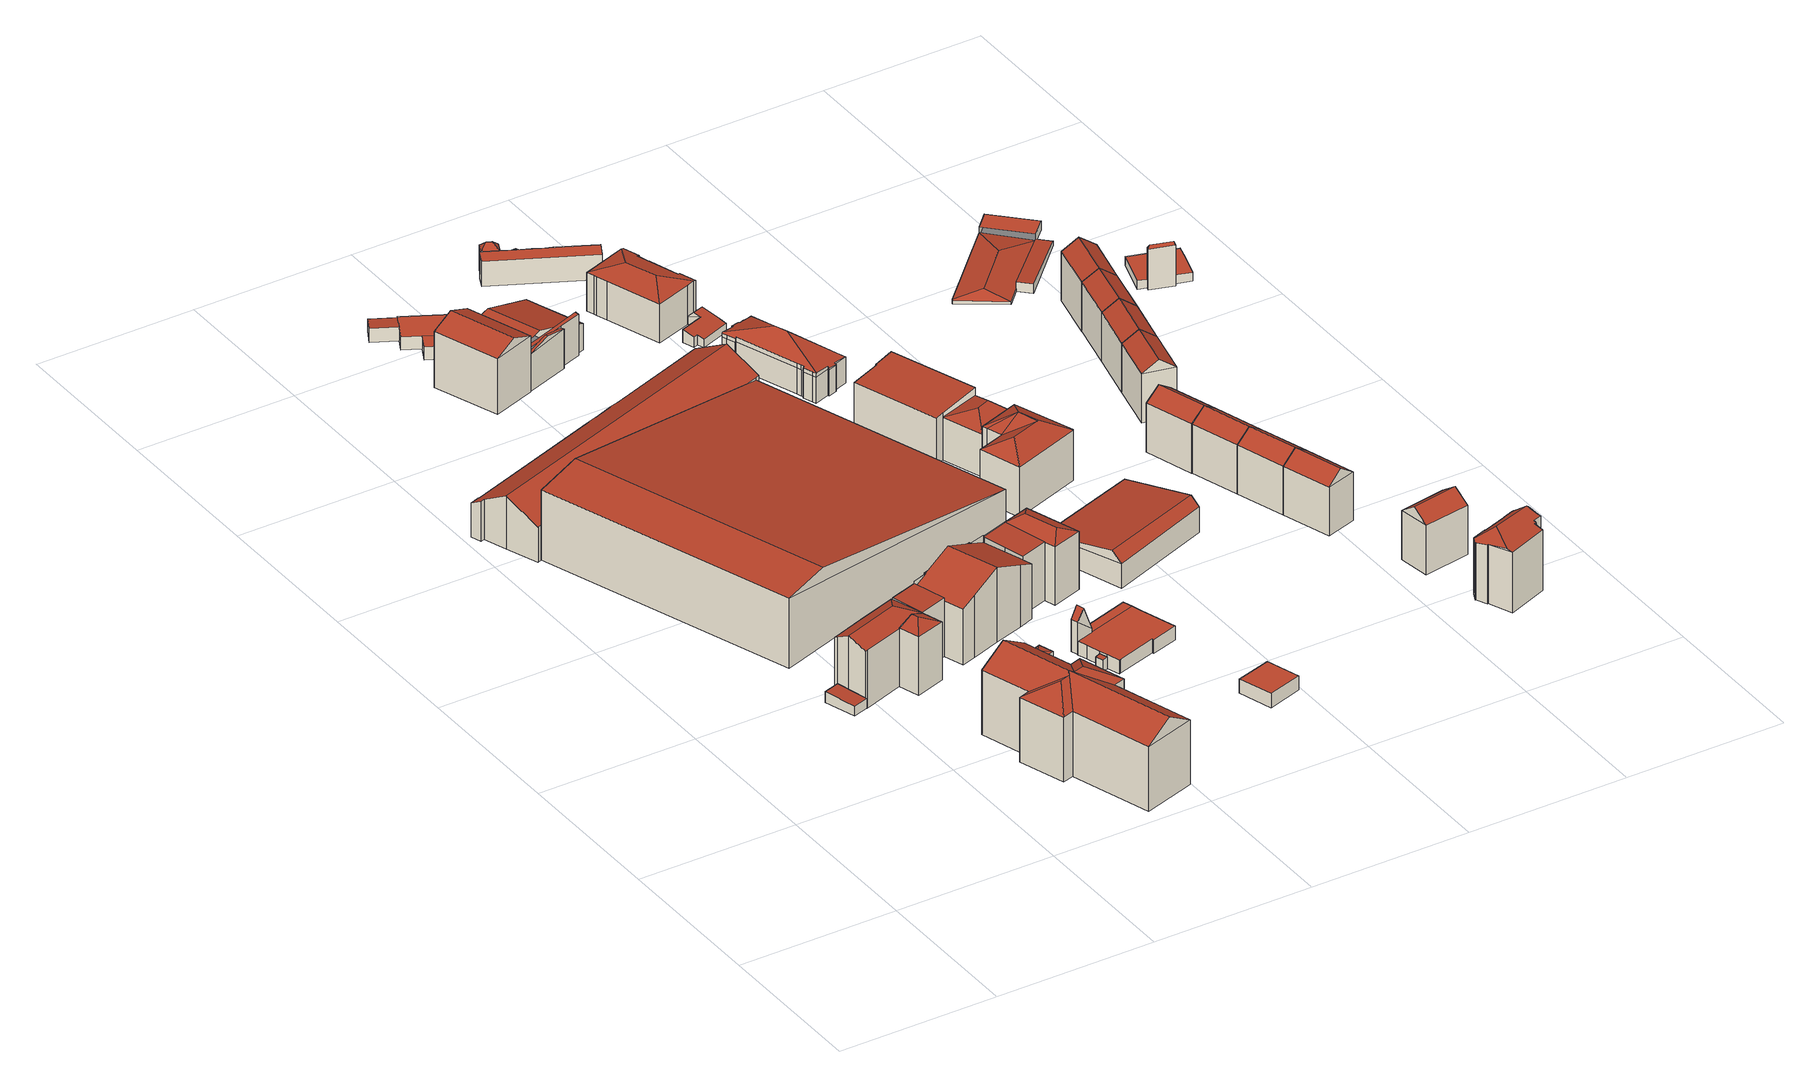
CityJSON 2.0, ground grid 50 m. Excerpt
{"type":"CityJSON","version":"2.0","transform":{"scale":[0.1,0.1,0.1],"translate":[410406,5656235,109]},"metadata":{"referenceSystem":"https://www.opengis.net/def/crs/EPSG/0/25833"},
"CityObjects":{
"building1":{"type":"Building","attributes":{"name":"Berufliches Schulzentrum für Gastgewerbe Ernst Lößnitzer","Dachtyp_tdc":"tdcPolyFlatRoof","Gemeindeschluessel":14612000,"Dachneigung":2.94,"QualitaetDacherkennung":56,"Geometrietyp2DReferenz":"3000","measuredHeight":3.61,"function":"31001_3021","roofType":"2100"},"geometry":[{"type":"Solid","lod":"2","boundaries":[[[[0,1,2,3]],[[1,4,5,2]],[[4,6,7,5]],[[6,8,9,7]],[[8,0,3,9]],[[8,6,4,1,0]],[[3,2,5,7,9]]]],"semantics":{"surfaces":[{"type":"WallSurface"},{"type":"RoofSurface"},{"type":"GroundSurface"}],"values":[[0,0,0,0,0,1,2]]}}]},
"building2":{"type":"Building","attributes":{"Dachtyp_tdc":"tdcFreeFormRoof","Gemeindeschluessel":14612000,"Dachneigung":30.87,"QualitaetDacherkennung":42,"Geometrietyp2DReferenz":"3000","measuredHeight":25.94,"function":"31001_9998","roofType":"5000"},"geometry":[{"type":"Solid","lod":"2","boundaries":[[[[10,11,12,13]],[[11,14,15,12]],[[14,16,17,15]],[[16,18,19,17]],[[18,20,21,19]],[[20,22,23,21]],[[22,24,25,23]],[[24,26,27,25]],[[26,28,29,27]],[[28,30,31,29]],[[30,32,33,31]],[[34,35,28,26]],[[36,37,34,26,24]],[[36,24,22]],[[37,36,22,20]],[[38,39,34,37,20,18]],[[16,38,18]],[[14,38,16]],[[11,38,14]],[[38,11,10]],[[40,39,38,10,41]],[[42,40,41,43]],[[42,43,44]],[[39,40,42,44,32]],[[35,34,39,32,30]],[[33,45,46,47,13,12,15,17,19,21,23,25,27,29,31]],[[32,44,45,33]],[[44,43,46,45]],[[43,41,47,46]],[[41,10,13,47]],[[35,30,28]]]],"semantics":{"surfaces":[{"type":"WallSurface"},{"type":"RoofSurface"},{"type":"GroundSurface"}],"values":[[0,0,0,0,0,0,0,0,0,0,0,1,1,1,1,1,0,0,0,0,1,1,1,1,1,2,0,0,0,0,0]]}}]},
"building3":{"type":"Building","attributes":{"name":"Berufliches Schulzentrum für Gastgewerbe Ernst Lößnitzer","Gemeindeschluessel":14612000,"Geometrietyp2DReferenz":"3000","function":"31001_3021","roofType":"9999"},"children":["building3-1","building3-2","building3-3","building3-4","building3-5","building3-6","building3-7"]},
"building3-1":{"type":"BuildingPart","attributes":{"Dachtyp_tdc":"tdcHipRoof","Dachneigung":23.62,"QualitaetDacherkennung":65,"Geometrietyp2DReferenz":"3000","measuredHeight":20.81,"roofType":"3200"},"parents":["building3"],"geometry":[{"type":"MultiSurface","lod":"2","boundaries":[[[48,49,50,51]],[[49,52,53,50]],[[52,54,55,53]],[[54,56,57,55]],[[56,58,59,57]],[[56,54,60]],[[52,49,61]],[[54,52,61,60]],[[49,48,58,56,60,61]],[[51,50,53,55,57,59]]],"semantics":{"surfaces":[{"type":"WallSurface"},{"type":"RoofSurface"},{"type":"GroundSurface"}],"values":[0,0,0,0,0,1,1,1,1,2]}}]},
"building3-2":{"type":"BuildingPart","attributes":{"Dachtyp_tdc":"tdcGableRoof","Dachneigung":23.18,"QualitaetDacherkennung":31,"Geometrietyp2DReferenz":"3000","measuredHeight":23.89,"roofType":"3100"},"parents":["building3"],"geometry":[{"type":"MultiSurface","lod":"2","boundaries":[[[62,63,64,65]],[[63,66,67,64]],[[66,68,69,67]],[[68,70,71,69]],[[70,72,73,71]],[[74,62,65,75]],[[76,77,78,72,70,68,66]],[[66,63,62,74,79,80,76]],[[65,64,67,69,71,73,81,82,83,75]]],"semantics":{"surfaces":[{"type":"WallSurface"},{"type":"RoofSurface"},{"type":"GroundSurface"}],"values":[0,0,0,0,0,0,1,1,2]}}]},
"building3-3":{"type":"BuildingPart","attributes":{"Dachtyp_tdc":"tdcPolyFlatRoof","Dachneigung":0,"QualitaetDacherkennung":15,"Geometrietyp2DReferenz":"3000","measuredHeight":19.8,"roofType":"1000"},"parents":["building3"],"geometry":[{"type":"MultiSurface","lod":"2","boundaries":[[[84,85,86,81]],[[85,87,88,86]],[[87,89,90,88]],[[89,91,92,90]],[[91,93,94,95,92]],[[84,81,78]],[[77,96,80,97,93,91,89,87,85,84]],[[86,88,90,92,95,83,82,81]]],"semantics":{"surfaces":[{"type":"WallSurface"},{"type":"RoofSurface"},{"type":"GroundSurface"}],"values":[0,0,0,0,0,0,1,2]}}]},
"building3-4":{"type":"BuildingPart","attributes":{"Dachtyp_tdc":"tdcHipAndGableRoof","Dachneigung":20.29,"QualitaetDacherkennung":59,"Geometrietyp2DReferenz":"3000","measuredHeight":20.61,"roofType":"5000"},"parents":["building3"],"geometry":[{"type":"MultiSurface","lod":"2","boundaries":[[[98,99,100,101]],[[99,102,103,100]],[[102,104,105,106,103]],[[102,99,107]],[[98,104,108]],[[99,98,108,107]],[[104,102,107,108]],[[100,103,106,101]]],"semantics":{"surfaces":[{"type":"WallSurface"},{"type":"RoofSurface"},{"type":"GroundSurface"}],"values":[0,0,0,1,0,1,1,2]}}]},
"building3-5":{"type":"BuildingPart","attributes":{"Dachtyp_tdc":"tdcHipAndGableRoof","Dachneigung":21.58,"QualitaetDacherkennung":64,"Geometrietyp2DReferenz":"3000","measuredHeight":20.84,"roofType":"5000"},"parents":["building3"],"geometry":[{"type":"MultiSurface","lod":"2","boundaries":[[[109,110,111,112]],[[110,113,114,111]],[[113,115,116,114]],[[115,117,118,116]],[[117,119,120,118]],[[119,121,122,120]],[[121,123,124,122]],[[105,109,112,106]],[[98,123,121,125]],[[121,119,117,115,113,125]],[[113,110,109,105,98,125]],[[112,111,114,116,118,120,122,124,101,106]]],"semantics":{"surfaces":[{"type":"WallSurface"},{"type":"RoofSurface"},{"type":"GroundSurface"}],"values":[0,0,0,0,0,0,0,0,1,1,1,2]}}]},
"building3-6":{"type":"BuildingPart","attributes":{"Dachtyp_tdc":"tdcPolyFlatRoof","Dachneigung":3.18,"QualitaetDacherkennung":62,"Geometrietyp2DReferenz":"3000","measuredHeight":19.2,"roofType":"2100"},"parents":["building3"],"geometry":[{"type":"MultiSurface","lod":"2","boundaries":[[[124,81,73,101]],[[126,127,81,124,123]],[[128,129,101,73,72]],[[129,98,101]],[[129,128,127,126]]],"semantics":{"surfaces":[{"type":"GroundSurface"},{"type":"WallSurface"},{"type":"RoofSurface"}],"values":[0,1,1,1,2]}}]},
"building3-7":{"type":"BuildingPart","attributes":{"Dachtyp_tdc":"tdcPolyFlatRoof","Dachneigung":3.08,"QualitaetDacherkennung":70,"Geometrietyp2DReferenz":"3000","measuredHeight":19.41,"roofType":"2100"},"parents":["building3"],"geometry":[{"type":"MultiSurface","lod":"2","boundaries":[[[130,131,132,133]],[[131,134,51,132]],[[134,48,51]],[[135,59,58]],[[135,136,74,75,59]],[[136,135,134,131,130,137,94,138]],[[83,95,139,133,132,51,132,59,75]],[[94,137,139,95]],[[137,130,133,139]]],"semantics":{"surfaces":[{"type":"WallSurface"},{"type":"RoofSurface"},{"type":"GroundSurface"}],"values":[0,0,0,0,0,1,2,0,0]}}]},
"building4":{"type":"Building","attributes":{"name":"theater junge generation","Gemeindeschluessel":14612000,"Geometrietyp2DReferenz":"3000","function":"31001_3032","roofType":"9999"},"children":["building4-1","building4-2","building4-3"]},
"building4-1":{"type":"BuildingPart","attributes":{"Dachtyp_tdc":"tdcPolyFlatRoof","Dachneigung":0,"QualitaetDacherkennung":49,"Geometrietyp2DReferenz":"3000","measuredHeight":5.22,"roofType":"1000"},"parents":["building4"],"geometry":[{"type":"MultiSurface","lod":"2","boundaries":[[[140,141,142,143]],[[141,144,145,142]],[[144,146,147,145]],[[146,144,141,140]],[[143,142,145,147]]],"semantics":{"surfaces":[{"type":"WallSurface"},{"type":"RoofSurface"},{"type":"GroundSurface"}],"values":[0,0,0,1,2]}}]},
"building4-2":{"type":"BuildingPart","attributes":{"Dachtyp_tdc":"tdcPolyFlatRoof","Dachneigung":0,"QualitaetDacherkennung":43,"Geometrietyp2DReferenz":"3000","measuredHeight":5.22,"roofType":"1000"},"parents":["building4"],"geometry":[{"type":"MultiSurface","lod":"2","boundaries":[[[148,149,150,151]],[[149,152,153,150]],[[152,154,155,153]],[[154,152,149,148]],[[151,150,153,155]]],"semantics":{"surfaces":[{"type":"WallSurface"},{"type":"RoofSurface"},{"type":"GroundSurface"}],"values":[0,0,0,1,2]}}]},
"building4-3":{"type":"BuildingPart","attributes":{"Dachtyp_tdc":"tdcGableRoof","Dachneigung":28.36,"QualitaetDacherkennung":57,"Geometrietyp2DReferenz":"3000","measuredHeight":16.82,"roofType":"3100"},"parents":["building4"],"geometry":[{"type":"MultiSurface","lod":"2","boundaries":[[[156,157,158,159]],[[157,160,161,158]],[[160,162,163,161]],[[156,164,165,166,167,168]],[[168,169,170,171,172,173,174,175,162,160,157,156]],[[163,176,177,151,155,143,147,178,179,180,181,182,183,159,158,161]],[[164,156,159,183]],[[162,175,176,163]],[[175,174,177,176]],[[174,173,148,151,177]],[[172,171,140,143,155,154]],[[170,169,178,147,146]],[[169,168,179,178]],[[168,167,180,179]],[[167,166,181,180]],[[166,165,182,181]],[[165,164,183,182]]],"semantics":{"surfaces":[{"type":"WallSurface"},{"type":"RoofSurface"},{"type":"GroundSurface"}],"values":[0,0,0,1,1,2,0,0,0,0,0,0,0,0,0,0,0]}}]},
"building5":{"type":"Building","attributes":{"Dachtyp_tdc":"tdcTentRoof","Gemeindeschluessel":14612000,"Dachneigung":12.11,"QualitaetDacherkennung":33,"Geometrietyp2DReferenz":"3000","measuredHeight":2.94,"function":"31001_9998","roofType":"3500"},"geometry":[{"type":"Solid","lod":"2","boundaries":[[[[184,185,186,187]],[[185,188,189,186]],[[188,190,191,189]],[[190,184,187,191]],[[185,184,192]],[[188,185,192]],[[190,188,192]],[[184,190,192]],[[187,186,189,191]]]],"semantics":{"surfaces":[{"type":"WallSurface"},{"type":"RoofSurface"},{"type":"GroundSurface"}],"values":[[0,0,0,0,1,1,1,1,2]]}}]},
"building6":{"type":"Building","attributes":{"name":"Staatsoperette Dresden","Dachtyp_tdc":"tdcGableRoof","Gemeindeschluessel":14612000,"Dachneigung":10.63,"QualitaetDacherkennung":3,"Geometrietyp2DReferenz":"3000","measuredHeight":24.89,"function":"31001_3032","roofType":"3100"},"geometry":[{"type":"Solid","lod":"2","boundaries":[[[[193,194,195,196]],[[194,197,198,195]],[[193,199,200]],[[197,194,201]],[[199,197,201,200]],[[194,193,200,201]],[[198,202,196,195]],[[197,199,202,198]],[[199,193,196,202]]]],"semantics":{"surfaces":[{"type":"WallSurface"},{"type":"RoofSurface"},{"type":"GroundSurface"}],"values":[[0,0,0,0,1,1,2,0,0]]}}]},
"building7":{"type":"Building","attributes":{"Dachtyp_tdc":"tdcFreeFormRoof","Gemeindeschluessel":14612000,"Dachneigung":22.34,"QualitaetDacherkennung":88,"Geometrietyp2DReferenz":"3000","measuredHeight":20.75,"function":"31001_9998","roofType":"5000"},"geometry":[{"type":"Solid","lod":"2","boundaries":[[[[203,204,205,206]],[[204,207,208,205]],[[207,209,210,208]],[[209,203,206,210]],[[211,207,204,212]],[[209,211,212,203]],[[209,207,211]],[[204,203,212]],[[206,205,208,210]]]],"semantics":{"surfaces":[{"type":"WallSurface"},{"type":"RoofSurface"},{"type":"GroundSurface"}],"values":[[0,0,0,0,1,1,0,0,2]]}}]},
"building8":{"type":"Building","attributes":{"Dachtyp_tdc":"tdcPolyFlatRoof","Gemeindeschluessel":14612000,"Dachneigung":3.87,"QualitaetDacherkennung":63,"Geometrietyp2DReferenz":"3000","measuredHeight":3.73,"function":"31001_9998","roofType":"2100"},"geometry":[{"type":"Solid","lod":"2","boundaries":[[[[213,214,215,216]],[[214,217,218,215]],[[217,219,220,218]],[[219,213,216,220]],[[219,217,214,213]],[[216,215,218,220]]]],"semantics":{"surfaces":[{"type":"WallSurface"},{"type":"RoofSurface"},{"type":"GroundSurface"}],"values":[[0,0,0,0,1,2]]}}]},
"building9":{"type":"Building","attributes":{"Dachtyp_tdc":"tdcGableRoof","Gemeindeschluessel":14612000,"Dachneigung":67.24,"QualitaetDacherkennung":7,"Geometrietyp2DReferenz":"3000","measuredHeight":13.7,"function":"31001_9998","roofType":"3100"},"geometry":[{"type":"Solid","lod":"2","boundaries":[[[[221,222,223,224]],[[222,225,226,223]],[[225,227,228,226]],[[227,221,224,228]],[[227,225,229,230]],[[224,223,226,228]],[[225,222,229]],[[221,227,230]],[[222,221,230,229]]]],"semantics":{"surfaces":[{"type":"WallSurface"},{"type":"RoofSurface"},{"type":"GroundSurface"}],"values":[[0,0,0,0,1,2,0,0,1]]}}]},
"building10":{"type":"Building","attributes":{"Gemeindeschluessel":14612000,"Geometrietyp2DReferenz":"3000","function":"31001_9998","roofType":"9999"},"children":["building10-1","building10-2","building10-3"]},
"building10-1":{"type":"BuildingPart","attributes":{"Dachtyp_tdc":"tdcPolyFlatRoof","Dachneigung":0,"QualitaetDacherkennung":84,"Geometrietyp2DReferenz":"3000","measuredHeight":4.12,"roofType":"1000"},"parents":["building10"],"geometry":[{"type":"MultiSurface","lod":"2","boundaries":[[[231,232,233,234]],[[232,235,236,233]],[[237,238,239,240,241]],[[238,242,243,239]],[[242,244,245,243]],[[244,246,247,245]],[[246,248,249,247]],[[246,244,242,238,237,250,235,232,231,248]],[[249,234,233,236,240,239,243,245,247]]],"semantics":{"surfaces":[{"type":"WallSurface"},{"type":"RoofSurface"},{"type":"GroundSurface"}],"values":[0,0,0,0,0,0,0,1,2]}}]},
"building10-2":{"type":"BuildingPart","attributes":{"Dachtyp_tdc":"tdcPolyFlatRoof","Dachneigung":5.2,"QualitaetDacherkennung":60,"Geometrietyp2DReferenz":"3000","measuredHeight":4.4,"roofType":"2100"},"parents":["building10"],"geometry":[{"type":"MultiSurface","lod":"2","boundaries":[[[251,252,253,254]],[[252,241,240,253]],[[255,251,254,236,235]],[[255,250,241,252,251]],[[254,253,240,236]]],"semantics":{"surfaces":[{"type":"WallSurface"},{"type":"RoofSurface"},{"type":"GroundSurface"}],"values":[0,0,0,1,2]}}]},
"building10-3":{"type":"BuildingPart","attributes":{"Dachtyp_tdc":"tdcPolyFlatRoof","Dachneigung":0,"QualitaetDacherkennung":75,"Geometrietyp2DReferenz":"3000","measuredHeight":4.06,"roofType":"1000"},"parents":["building10"],"geometry":[{"type":"MultiSurface","lod":"2","boundaries":[[[248,246,247,249]],[[246,256,257,247]],[[256,258,259,257]],[[258,260,261,259]],[[260,231,234,261]],[[231,260,258,256,246,248]],[[249,247,257,259,261,234]]],"semantics":{"surfaces":[{"type":"WallSurface"},{"type":"RoofSurface"},{"type":"GroundSurface"}],"values":[0,0,0,0,0,1,2]}}]},
"building11":{"type":"Building","attributes":{"Gemeindeschluessel":14612000,"Geometrietyp2DReferenz":"3000","function":"31001_9998","roofType":"9999"},"children":["building11-1","building11-2"]},
"building11-1":{"type":"BuildingPart","attributes":{"Dachtyp_tdc":"tdcPolyFlatRoof","Dachneigung":0,"QualitaetDacherkennung":34,"Geometrietyp2DReferenz":"3000","measuredHeight":4.44,"roofType":"1000"},"parents":["building11"],"geometry":[{"type":"MultiSurface","lod":"2","boundaries":[[[262,263,264,265]],[[266,267,268,269]],[[267,270,271,268]],[[270,262,265,271]],[[270,267,266,263,262]],[[265,264,269,268,271]]],"semantics":{"surfaces":[{"type":"WallSurface"},{"type":"RoofSurface"},{"type":"GroundSurface"}],"values":[0,0,0,0,1,2]}}]},
"building11-2":{"type":"BuildingPart","attributes":{"Dachtyp_tdc":"tdcPolyFlatRoof","Dachneigung":0,"QualitaetDacherkennung":65,"Geometrietyp2DReferenz":"3000","measuredHeight":4.46,"roofType":"1000"},"parents":["building11"],"geometry":[{"type":"MultiSurface","lod":"2","boundaries":[[[272,273,264,263]],[[272,274,275,273]],[[274,276,277,275]],[[276,278,279,277]],[[278,280,281,279]],[[280,282,283,281]],[[282,284,285,283]],[[284,286,287,285]],[[286,288,289,287]],[[288,290,291,289]],[[290,266,269,291]],[[290,288,286,284,282,280,278,276,274,272,263,266]],[[269,264,273,275,277,279,281,283,285,287,289,291]]],"semantics":{"surfaces":[{"type":"WallSurface"},{"type":"RoofSurface"},{"type":"GroundSurface"}],"values":[0,0,0,0,0,0,0,0,0,0,0,1,2]}}]},
"building12":{"type":"Building","attributes":{"Gemeindeschluessel":14612000,"Geometrietyp2DReferenz":"3000","function":"31001_9998","roofType":"9999"},"children":["building12-1","building12-2","building12-3"]},
"building12-1":{"type":"BuildingPart","attributes":{"Dachtyp_tdc":"tdcPolyFlatRoof","Dachneigung":19.3,"QualitaetDacherkennung":28,"Geometrietyp2DReferenz":"3000","measuredHeight":13.5,"roofType":"2100"},"parents":["building12"],"geometry":[{"type":"MultiSurface","lod":"2","boundaries":[[[292,293,294,295,296]],[[297,298,299,300,301]],[[298,302,303,304,299]],[[302,298,297,305,306,293,292,307,308]],[[295,294,309,300,299,304]]],"semantics":{"surfaces":[{"type":"WallSurface"},{"type":"RoofSurface"},{"type":"GroundSurface"}],"values":[0,0,0,1,2]}}]},
"building12-2":{"type":"BuildingPart","attributes":{"Dachtyp_tdc":"tdcGableRoof","Dachneigung":15.36,"QualitaetDacherkennung":13,"Geometrietyp2DReferenz":"3000","measuredHeight":13.94,"roofType":"3100"},"parents":["building12"],"geometry":[{"type":"MultiSurface","lod":"2","boundaries":[[[310,296,295,311]],[[303,312,313,304]],[[312,310,311,313]],[[310,312,314]],[[296,310,314,315,307]],[[312,303,308,315,314]],[[311,295,304,313]]],"semantics":{"surfaces":[{"type":"WallSurface"},{"type":"RoofSurface"},{"type":"GroundSurface"}],"values":[0,0,0,0,1,1,2]}}]},
"building12-3":{"type":"BuildingPart","attributes":{"Dachtyp_tdc":"tdcGableRoof","Dachneigung":18.41,"QualitaetDacherkennung":25,"Geometrietyp2DReferenz":"3000","measuredHeight":15.64,"roofType":"3100"},"parents":["building12"],"geometry":[{"type":"MultiSurface","lod":"2","boundaries":[[[316,317,318,319]],[[319,305,301,320,321,322,323,316]],[[324,325,300,309,294,326,327,328,329]],[[321,320,325,324]],[[320,301,300,325]],[[318,317,326,294,293]],[[317,316,327,326]],[[316,323,328,327]],[[323,322,329,328]],[[322,321,324,329]]],"semantics":{"surfaces":[{"type":"RoofSurface"},{"type":"GroundSurface"},{"type":"WallSurface"}],"values":[0,0,1,2,2,2,2,2,2,2]}}]},
"building13":{"type":"Building","attributes":{"Dachtyp_tdc":"tdcPolyFlatRoof","Gemeindeschluessel":14612000,"Dachneigung":0,"QualitaetDacherkennung":72,"Geometrietyp2DReferenz":"3000","measuredHeight":4.49,"function":"31001_9998","roofType":"1000"},"geometry":[{"type":"Solid","lod":"2","boundaries":[[[[330,331,332,333]],[[331,334,335,332]],[[334,336,337,335]],[[336,330,333,337]],[[336,334,331,330]],[[333,332,335,337]]]],"semantics":{"surfaces":[{"type":"WallSurface"},{"type":"RoofSurface"},{"type":"GroundSurface"}],"values":[[0,0,0,0,1,2]]}}]},
"building14":{"type":"Building","attributes":{"Gemeindeschluessel":14612000,"Dachneigung":67.67,"Dachorientierung":0,"MittlereTraufHoehe":120.32,"QualitaetDacherkennung":100,"ObjektHoehe":9.39,"BodenHoehe":111.43,"Geometrietyp2DReferenz":"3000","AbsoluteHoehe":120.82,"Dachflaeche":46.08,"measuredHeight":9.39,"function":"31001_9998","roofType":"2100","storeysAboveGround":3},"geometry":[{"type":"MultiSurface","lod":"2","boundaries":[[[338,339,340,341]],[[339,342,343,340]],[[342,344,345,343]],[[344,338,341,345]],[[344,342,339,338]],[[341,340,343,345]]],"semantics":{"surfaces":[{"type":"WallSurface"},{"type":"RoofSurface"},{"type":"GroundSurface"}],"values":[0,0,0,0,1,2]}}]},
"building15":{"type":"Building","attributes":{"Dachtyp_tdc":"tdcFreeFormRoof","Gemeindeschluessel":14612000,"Dachneigung":46.19,"QualitaetDacherkennung":14,"Geometrietyp2DReferenz":"3000","measuredHeight":9.81,"function":"31001_9998","roofType":"5000"},"geometry":[{"type":"Solid","lod":"2","boundaries":[[[[346,347,348,349]],[[347,350,351,348]],[[350,352,353,351]],[[352,346,349,353]],[[354,352,350]],[[355,354,350,347]],[[355,347,346]],[[354,355,346,352]],[[349,348,351,353]]]],"semantics":{"surfaces":[{"type":"WallSurface"},{"type":"RoofSurface"},{"type":"GroundSurface"}],"values":[[0,0,0,0,1,1,1,1,2]]}}]},
"building16":{"type":"Building","attributes":{"Dachtyp_tdc":"tdcFreeFormRoof","Gemeindeschluessel":14612000,"Dachneigung":46.22,"QualitaetDacherkennung":20,"Geometrietyp2DReferenz":"3000","measuredHeight":6.57,"function":"31001_9998","roofType":"5000"},"geometry":[{"type":"Solid","lod":"2","boundaries":[[[[356,357,358,359]],[[357,360,361,358]],[[360,362,363,361]],[[362,356,359,363]],[[364,362,360]],[[365,364,360,357]],[[365,357,356]],[[364,365,356,362]],[[359,358,361,363]]]],"semantics":{"surfaces":[{"type":"WallSurface"},{"type":"RoofSurface"},{"type":"GroundSurface"}],"values":[[0,0,0,0,1,1,1,1,2]]}}]},
"building17":{"type":"Building","attributes":{"Dachtyp_tdc":"tdcPolyFlatRoof","Gemeindeschluessel":14612000,"Dachneigung":0,"QualitaetDacherkennung":77,"Geometrietyp2DReferenz":"3000","measuredHeight":8.16,"function":"31001_9998","roofType":"1000"},"geometry":[{"type":"Solid","lod":"2","boundaries":[[[[366,367,368,369]],[[367,370,371,368]],[[370,372,349,371]],[[372,373,353,349]],[[373,374,358,353]],[[374,375,359,358]],[[375,376,377,359]],[[376,378,379,377]],[[378,380,381,379]],[[380,382,383,381]],[[382,384,385,383]],[[384,386,387,385]],[[386,366,369,387]],[[386,384,382,380,378,376,375,374,373,372,370,367,366]],[[369,368,371,349,353,358,359,377,379,381,383,385,387]]]],"semantics":{"surfaces":[{"type":"WallSurface"},{"type":"RoofSurface"},{"type":"GroundSurface"}],"values":[[0,0,0,0,0,0,0,0,0,0,0,0,0,1,2]]}}]},
"building18":{"type":"Building","attributes":{"Dachtyp_tdc":"tdcGableRoof","Gemeindeschluessel":14612000,"Dachneigung":10.34,"QualitaetDacherkennung":5,"Geometrietyp2DReferenz":"3000","measuredHeight":10.79,"function":"31001_9998","roofType":"3100"},"geometry":[{"type":"Solid","lod":"2","boundaries":[[[[388,389,390,391]],[[389,392,393,390]],[[392,394,395,393]],[[394,388,391,395]],[[392,389,396]],[[388,394,397]],[[389,388,397,396]],[[394,392,396,397]],[[391,390,393,395]]]],"semantics":{"surfaces":[{"type":"WallSurface"},{"type":"RoofSurface"},{"type":"GroundSurface"}],"values":[[0,0,0,0,0,0,1,1,2]]}}]},
"building19":{"type":"Building","attributes":{"Dachtyp_tdc":"tdcPolyFlatRoof","Gemeindeschluessel":14612000,"Dachneigung":0,"QualitaetDacherkennung":46,"Geometrietyp2DReferenz":"3000","measuredHeight":5.55,"function":"31001_9998","roofType":"1000"},"geometry":[{"type":"Solid","lod":"2","boundaries":[[[[398,399,379,381]],[[399,400,401,379]],[[400,402,403,401]],[[402,398,381,403]],[[402,400,399,398]],[[381,379,401,403]]]],"semantics":{"surfaces":[{"type":"WallSurface"},{"type":"RoofSurface"},{"type":"GroundSurface"}],"values":[[0,0,0,0,1,2]]}}]},
"building20":{"type":"Building","attributes":{"Dachtyp_tdc":"tdcHipRoof","Gemeindeschluessel":14612000,"Dachneigung":17.33,"QualitaetDacherkennung":93,"Geometrietyp2DReferenz":"3000","measuredHeight":14.77,"function":"31001_9998","roofType":"3200"},"geometry":[{"type":"Solid","lod":"2","boundaries":[[[[404,405,406,407]],[[405,408,409,406]],[[408,410,411,409]],[[410,412,413,411]],[[412,414,415,413]],[[414,416,417,415]],[[416,418,419,417]],[[418,420,421,419]],[[420,422,423,421]],[[422,424,425,423]],[[424,426,427,425]],[[426,428,429,427]],[[428,430,431,429]],[[430,432,433,431]],[[432,434,435,433]],[[434,436,437,435]],[[436,438,439,437]],[[438,404,407,439]],[[434,432,430,440]],[[408,405,441]],[[430,428,426,424,422,420,418,416,414,412,410,408,441,440]],[[405,404,438,436,434,440,441]],[[407,406,409,411,413,415,417,419,421,423,425,427,429,431,433,435,437,439]]]],"semantics":{"surfaces":[{"type":"WallSurface"},{"type":"RoofSurface"},{"type":"GroundSurface"}],"values":[[0,0,0,0,0,0,0,0,0,0,0,0,0,0,0,0,0,0,1,1,1,1,2]]}}]},
"building21":{"type":"Building","attributes":{"Dachtyp_tdc":"tdcFreeFormRoof","Gemeindeschluessel":14612000,"Dachneigung":29.07,"QualitaetDacherkennung":77,"Geometrietyp2DReferenz":"3000","measuredHeight":19.85,"function":"31001_9998","roofType":"5000"},"geometry":[{"type":"Solid","lod":"2","boundaries":[[[[442,443,444,445]],[[443,446,447,444]],[[446,448,449,447]],[[448,450,451,449]],[[450,452,453,451]],[[452,454,455,453]],[[454,456,457,455]],[[456,442,445,457]],[[458,459,460,456,454]],[[458,454,452]],[[458,461,459]],[[458,448,461]],[[458,450,448]],[[450,458,452]],[[462,461,448,446]],[[462,446,443]],[[460,459,461,462,443,442]],[[460,442,456]],[[445,444,447,449,451,453,455,457]]]],"semantics":{"surfaces":[{"type":"WallSurface"},{"type":"RoofSurface"},{"type":"GroundSurface"}],"values":[[0,0,0,0,0,0,0,0,1,1,1,1,1,1,1,1,1,1,2]]}}]},
"building22":{"type":"Building","attributes":{"Dachtyp_tdc":"tdcFreeFormRoof","Gemeindeschluessel":14612000,"Dachneigung":13.03,"QualitaetDacherkennung":36,"Geometrietyp2DReferenz":"3000","measuredHeight":4.64,"function":"31001_9998","roofType":"5000"},"geometry":[{"type":"Solid","lod":"2","boundaries":[[[[463,464,465,466]],[[464,467,468,465]],[[467,469,470,468]],[[469,471,472,470]],[[471,473,474,472]],[[473,475,476,474]],[[475,477,478,476]],[[477,479,480,478]],[[479,463,466,480]],[[481,482,464,463,479,477,475,473,471]],[[482,481,469,467]],[[467,464,482]],[[471,469,481]],[[466,465,468,470,472,474,476,478,480]]]],"semantics":{"surfaces":[{"type":"WallSurface"},{"type":"RoofSurface"},{"type":"GroundSurface"}],"values":[[0,0,0,0,0,0,0,0,0,1,1,0,0,2]]}}]},
"building23":{"type":"Building","attributes":{"Dachtyp_tdc":"tdcFreeFormRoof","Gemeindeschluessel":14612000,"Dachneigung":40.78,"QualitaetDacherkennung":19,"Geometrietyp2DReferenz":"3000","measuredHeight":13.7,"function":"31001_9998","roofType":"5000"},"geometry":[{"type":"Solid","lod":"2","boundaries":[[[[483,484,485,486]],[[484,487,488,485]],[[487,489,490,488]],[[489,491,492,490]],[[491,493,494,492]],[[493,495,496,494]],[[495,497,498,496]],[[497,499,500,498]],[[499,501,502,500]],[[501,503,504,502]],[[503,505,506,504]],[[505,507,508,506]],[[507,509,510,508]],[[509,511,512,510]],[[511,513,514,512]],[[513,515,516,514]],[[515,517,518,516]],[[517,519,520,518]],[[519,521,522,520]],[[521,523,524,522]],[[523,525,526,524]],[[525,527,528,526]],[[527,529,530,528]],[[529,531,532,530]],[[531,533,534,532]],[[533,483,486,534]],[[535,536,537,538,539,540,541]],[[542,543,544,545,546,547,548,549,550]],[[515,551,552,553,507,543,542,541,540,517]],[[554,555,556,557,558,559,560,561,535,541,542,550,562,563]],[[491,563,562,493]],[[489,554,563,491]],[[493,562,550,549,495]],[[527,561,560,529]],[[525,536,535,561,527]],[[529,560,559,531]],[[531,559,558,533]],[[533,558,557,483]],[[483,557,556,484]],[[484,556,555,487]],[[487,555,554,489]],[[509,553,552,511]],[[507,553,509]],[[511,552,551,513]],[[513,551,515]],[[495,549,548,497]],[[497,548,547,499]],[[499,547,546,501]],[[501,546,545,503]],[[503,545,544,505]],[[519,539,538,521]],[[517,540,539,519]],[[521,538,537,523]],[[523,537,536,525]],[[505,544,543,507]],[[486,485,488,490,492,494,496,498,500,502,504,506,508,510,512,514,516,518,520,522,524,526,528,530,532,534]]]],"semantics":{"surfaces":[{"type":"WallSurface"},{"type":"RoofSurface"},{"type":"GroundSurface"}],"values":[[0,0,0,0,0,0,0,0,0,0,0,0,0,0,0,0,0,0,0,0,0,0,0,0,0,0,1,1,1,1,0,0,0,0,0,0,0,0,0,0,0,0,0,0,0,0,0,0,0,0,0,0,0,0,0,2]]}}]},
"building24":{"type":"Building","attributes":{"Gemeindeschluessel":14612000,"Geometrietyp2DReferenz":"3000","function":"31001_9998","roofType":"9999"},"children":["building24-1","building24-2"]},
"building24-1":{"type":"BuildingPart","attributes":{"Dachtyp_tdc":"tdcPolyFlatRoof","Dachneigung":4.68,"QualitaetDacherkennung":48,"Geometrietyp2DReferenz":"3000","measuredHeight":16.05,"roofType":"2100"},"parents":["building24"],"geometry":[{"type":"MultiSurface","lod":"2","boundaries":[[[564,565,566,567,568]],[[565,569,570,566]],[[569,571,572,570]],[[571,573,574,572]],[[573,575,576,574]],[[575,577,578,579,576]],[[577,575,573,571,569,565,564]],[[567,566,570,572,574,576,579]]],"semantics":{"surfaces":[{"type":"WallSurface"},{"type":"RoofSurface"},{"type":"GroundSurface"}],"values":[0,0,0,0,0,0,1,2]}}]},
"building24-2":{"type":"BuildingPart","attributes":{"Dachtyp_tdc":"tdcFreeFormRoof","Dachneigung":20.04,"QualitaetDacherkennung":18,"Geometrietyp2DReferenz":"3000","measuredHeight":15.99,"roofType":"5000"},"parents":["building24"],"geometry":[{"type":"MultiSurface","lod":"2","boundaries":[[[578,580,581,579]],[[580,582,583,581]],[[582,568,567,583]],[[584,568,582]],[[585,584,582,580]],[[585,580,578]],[[584,585,578,568]],[[579,581,583,567]]],"semantics":{"surfaces":[{"type":"WallSurface"},{"type":"RoofSurface"},{"type":"GroundSurface"}],"values":[0,0,0,1,1,1,1,2]}}]},
"building25":{"type":"Building","attributes":{"Dachtyp_tdc":"tdcGableRoof","Gemeindeschluessel":14612000,"Dachneigung":35.25,"QualitaetDacherkennung":77,"Geometrietyp2DReferenz":"3000","measuredHeight":19.27,"function":"31001_9998","roofType":"3100"},"geometry":[{"type":"Solid","lod":"2","boundaries":[[[[586,587,588,589]],[[587,590,591,588]],[[590,592,593,591]],[[592,586,589,593]],[[590,587,594]],[[586,592,595]],[[587,586,595,594]],[[592,590,594,595]],[[589,588,591,593]]]],"semantics":{"surfaces":[{"type":"WallSurface"},{"type":"RoofSurface"},{"type":"GroundSurface"}],"values":[[0,0,0,0,0,0,1,1,2]]}}]},
"building26":{"type":"Building","attributes":{"Dachtyp_tdc":"tdcGableRoof","Gemeindeschluessel":14612000,"Dachneigung":35.42,"QualitaetDacherkennung":81,"Geometrietyp2DReferenz":"3000","measuredHeight":19.14,"function":"31001_9998","roofType":"3100"},"geometry":[{"type":"Solid","lod":"2","boundaries":[[[[596,586,597,598]],[[586,592,599,597]],[[596,600,601]],[[592,586,595]],[[600,592,595,601]],[[586,596,601,595]],[[599,602,598,597]],[[592,600,602,599]],[[600,596,598,602]]]],"semantics":{"surfaces":[{"type":"WallSurface"},{"type":"RoofSurface"},{"type":"GroundSurface"}],"values":[[0,0,0,0,1,1,2,0,0]]}}]},
"building27":{"type":"Building","attributes":{"Dachtyp_tdc":"tdcGableRoof","Gemeindeschluessel":14612000,"Dachneigung":35.21,"QualitaetDacherkennung":80,"Geometrietyp2DReferenz":"3000","measuredHeight":19.13,"function":"31001_9998","roofType":"3100"},"geometry":[{"type":"Solid","lod":"2","boundaries":[[[[603,596,598,604]],[[596,600,602,598]],[[600,605,606,602]],[[605,603,604,606]],[[600,596,601]],[[603,605,607]],[[596,603,607,601]],[[605,600,601,607]],[[604,598,602,606]]]],"semantics":{"surfaces":[{"type":"WallSurface"},{"type":"RoofSurface"},{"type":"GroundSurface"}],"values":[[0,0,0,0,0,0,1,1,2]]}}]},
"building28":{"type":"Building","attributes":{"Dachtyp_tdc":"tdcGableRoof","Gemeindeschluessel":14612000,"Dachneigung":35.21,"QualitaetDacherkennung":74,"Geometrietyp2DReferenz":"3000","measuredHeight":19.12,"function":"31001_9998","roofType":"3100"},"geometry":[{"type":"Solid","lod":"2","boundaries":[[[[608,603,604,609]],[[603,605,606,604]],[[605,610,611,606]],[[610,608,609,611]],[[605,603,607]],[[608,610,612]],[[603,608,612,607]],[[610,605,607,612]],[[609,604,606,611]]]],"semantics":{"surfaces":[{"type":"WallSurface"},{"type":"RoofSurface"},{"type":"GroundSurface"}],"values":[[0,0,0,0,0,0,1,1,2]]}}]},
"building29":{"type":"Building","attributes":{"Dachtyp_tdc":"tdcGableRoof","Gemeindeschluessel":14612000,"Dachneigung":35.27,"QualitaetDacherkennung":73,"Geometrietyp2DReferenz":"3000","measuredHeight":19.23,"function":"31001_9998","roofType":"3100"},"geometry":[{"type":"Solid","lod":"2","boundaries":[[[[613,614,615,616]],[[614,617,618,615]],[[617,619,620,618]],[[619,613,616,620]],[[617,614,621]],[[613,619,622]],[[614,613,622,621]],[[619,617,621,622]],[[616,615,618,620]]]],"semantics":{"surfaces":[{"type":"WallSurface"},{"type":"RoofSurface"},{"type":"GroundSurface"}],"values":[[0,0,0,0,0,0,1,1,2]]}}]},
"building30":{"type":"Building","attributes":{"Dachtyp_tdc":"tdcFreeFormRoof","Gemeindeschluessel":14612000,"Dachneigung":15.5,"QualitaetDacherkennung":30,"Geometrietyp2DReferenz":"3000","measuredHeight":21.69,"function":"31001_9998","roofType":"5000"},"geometry":[{"type":"Solid","lod":"2","boundaries":[[[[623,624,625,626]],[[624,627,628,625]],[[627,629,630,628]],[[629,631,632,630]],[[631,633,634,632]],[[633,635,636,634]],[[635,637,638,636]],[[637,639,640,638]],[[639,641,642,640]],[[641,643,644,642]],[[643,645,646,644]],[[645,647,648,646]],[[647,649,650,648]],[[649,651,652,650]],[[651,653,654,652]],[[653,655,656,654]],[[655,657,658,656]],[[657,659,660,658]],[[659,661,662,660]],[[661,663,664,662]],[[663,665,666,664]],[[665,667,668,666]],[[667,669,670,668]],[[669,671,672,670]],[[671,673,674,672]],[[673,675,676,674]],[[675,677,678,676]],[[677,679,680,678]],[[679,623,626,680]],[[653,681,682,683,659,657,655]],[[649,647,645,643,641,639,637,635,633,631,629,627,684,682,681,651]],[[624,623,679,677,675,673,671,669,667,665,663,661,683,682,684]],[[627,624,684]],[[661,659,683]],[[653,651,681]],[[626,625,628,630,632,634,636,638,640,642,644,646,648,650,652,654,656,658,660,662,664,666,668,670,672,674,676,678,680]]]],"semantics":{"surfaces":[{"type":"WallSurface"},{"type":"RoofSurface"},{"type":"GroundSurface"}],"values":[[0,0,0,0,0,0,0,0,0,0,0,0,0,0,0,0,0,0,0,0,0,0,0,0,0,0,0,0,0,1,1,1,0,0,0,2]]}}]},
"building31":{"type":"Building","attributes":{"Dachtyp_tdc":"tdcGableRoof","Gemeindeschluessel":14612000,"Dachneigung":35.06,"QualitaetDacherkennung":79,"Geometrietyp2DReferenz":"3000","measuredHeight":19.17,"function":"31001_9998","roofType":"3100"},"geometry":[{"type":"Solid","lod":"2","boundaries":[[[[685,686,687,688]],[[686,689,690,687]],[[689,691,692,690]],[[691,685,688,692]],[[689,686,693]],[[685,691,694]],[[686,685,694,693]],[[691,689,693,694]],[[688,687,690,692]]]],"semantics":{"surfaces":[{"type":"WallSurface"},{"type":"RoofSurface"},{"type":"GroundSurface"}],"values":[[0,0,0,0,0,0,1,1,2]]}}]},
"building32":{"type":"Building","attributes":{"Dachtyp_tdc":"tdcGableRoof","Gemeindeschluessel":14612000,"Dachneigung":35.17,"QualitaetDacherkennung":89,"Geometrietyp2DReferenz":"3000","measuredHeight":19.17,"function":"31001_9998","roofType":"3100"},"geometry":[{"type":"Solid","lod":"2","boundaries":[[[[687,695,696,690]],[[686,697,695,687]],[[697,698,696,695]],[[698,699,690,696]],[[699,686,687,690]],[[698,697,700]],[[686,699,693]],[[697,686,693,700]],[[699,698,700,693]]]],"semantics":{"surfaces":[{"type":"GroundSurface"},{"type":"WallSurface"},{"type":"RoofSurface"}],"values":[[0,1,1,1,1,1,1,2,2]]}}]},
"building33":{"type":"Building","attributes":{"Dachtyp_tdc":"tdcGableRoof","Gemeindeschluessel":14612000,"Dachneigung":35.36,"QualitaetDacherkennung":89,"Geometrietyp2DReferenz":"3000","measuredHeight":19.19,"function":"31001_9998","roofType":"3100"},"geometry":[{"type":"Solid","lod":"2","boundaries":[[[[697,701,702,695]],[[701,703,704,702]],[[703,698,696,704]],[[698,697,695,696]],[[703,701,705]],[[697,698,700]],[[701,697,700,705]],[[698,703,705,700]],[[695,702,704,696]]]],"semantics":{"surfaces":[{"type":"WallSurface"},{"type":"RoofSurface"},{"type":"GroundSurface"}],"values":[[0,0,0,0,0,0,1,1,2]]}}]},
"building34":{"type":"Building","attributes":{"Dachtyp_tdc":"tdcGableRoof","Gemeindeschluessel":14612000,"Dachneigung":35.06,"QualitaetDacherkennung":81,"Geometrietyp2DReferenz":"3000","measuredHeight":19.28,"function":"31001_9998","roofType":"3100"},"geometry":[{"type":"Solid","lod":"2","boundaries":[[[[706,707,708,709]],[[707,710,711,708]],[[710,703,712,711]],[[703,706,709,712]],[[710,707,713]],[[706,703,714]],[[707,706,714,713]],[[703,710,713,714]],[[709,708,711,712]]]],"semantics":{"surfaces":[{"type":"WallSurface"},{"type":"RoofSurface"},{"type":"GroundSurface"}],"values":[[0,0,0,0,0,0,1,1,2]]}}]},
"building35":{"type":"Building","attributes":{"name":"Hotel Indigio","Gemeindeschluessel":14612000,"Geometrietyp2DReferenz":"3000","function":"31001_2071","roofType":"9999"},"children":["building35-1","building35-2","building35-3"]},
"building35-1":{"type":"BuildingPart","attributes":{"Dachtyp_tdc":"tdcPolyFlatRoof","Dachneigung":3.68,"QualitaetDacherkennung":42,"Geometrietyp2DReferenz":"3000","measuredHeight":3,"roofType":"2100"},"parents":["building35"],"geometry":[{"type":"MultiSurface","lod":"2","boundaries":[[[715,716,717,718]],[[716,719,720,721,717]],[[722,723,724]],[[722,715,718,723]],[[722,719,716,715]],[[718,717,721,723]]],"semantics":{"surfaces":[{"type":"WallSurface"},{"type":"RoofSurface"},{"type":"GroundSurface"}],"values":[0,0,0,0,1,2]}}]},
"building35-2":{"type":"BuildingPart","attributes":{"Dachtyp_tdc":"tdcHipRoof","Dachneigung":13.84,"QualitaetDacherkennung":30,"Geometrietyp2DReferenz":"3000","measuredHeight":2.92,"roofType":"3200"},"parents":["building35"],"geometry":[{"type":"MultiSurface","lod":"2","boundaries":[[[725,726,727,728]],[[726,729,730,727]],[[729,731,732,730]],[[720,733,734,721]],[[733,725,728,734]],[[724,731,735]],[[729,726,725,733,736]],[[731,729,736,735]],[[733,720,724,735,736]],[[728,727,730,732,723,721,734]]],"semantics":{"surfaces":[{"type":"WallSurface"},{"type":"RoofSurface"},{"type":"GroundSurface"}],"values":[0,0,0,0,0,1,1,1,1,2]}}]},
"building35-3":{"type":"BuildingPart","attributes":{"Dachtyp_tdc":"tdcPolyFlatRoof","Dachneigung":0,"QualitaetDacherkennung":87,"Geometrietyp2DReferenz":"3000","measuredHeight":3,"roofType":"1000"},"parents":["building35"],"geometry":[{"type":"MultiSurface","lod":"2","boundaries":[[[737,738,723,739]],[[740,741,742,732,731]],[[741,737,739,742]],[[741,740,738,737]],[[739,723,732,742]]],"semantics":{"surfaces":[{"type":"WallSurface"},{"type":"RoofSurface"},{"type":"GroundSurface"}],"values":[0,0,0,1,2]}}]},
"building36":{"type":"Building","attributes":{"Gemeindeschluessel":14612000,"Geometrietyp2DReferenz":"3000","function":"31001_9998","roofType":"9999"},"children":["building36-1","building36-2"]},
"building36-1":{"type":"BuildingPart","attributes":{"Dachtyp_tdc":"tdcFreeFormRoof","Dachneigung":62.23,"QualitaetDacherkennung":4,"Geometrietyp2DReferenz":"3000","measuredHeight":14.04,"roofType":"5000"},"parents":["building36"],"geometry":[{"type":"MultiSurface","lod":"2","boundaries":[[[743,744,745,746]],[[744,747,748,745]],[[747,749,748]],[[750,743,746,751,752]],[[753,747,744]],[[754,753,744,743]],[[754,743,750]],[[753,754,750,747]],[[746,745,748,751]]],"semantics":{"surfaces":[{"type":"WallSurface"},{"type":"RoofSurface"},{"type":"GroundSurface"}],"values":[0,0,0,0,1,1,1,1,2]}}]},
"building36-2":{"type":"BuildingPart","attributes":{"Dachtyp_tdc":"tdcPolyFlatRoof","Dachneigung":0,"QualitaetDacherkennung":52,"Geometrietyp2DReferenz":"3000","measuredHeight":2.87,"roofType":"1000"},"parents":["building36"],"geometry":[{"type":"MultiSurface","lod":"2","boundaries":[[[755,756,757,758]],[[756,759,760,757]],[[759,761,762,760]],[[761,763,764,762]],[[763,752,751,764]],[[749,765,766,748]],[[765,767,768,766]],[[767,755,758,768]],[[767,765,749,752,763,761,759,756,755]],[[758,757,760,762,764,751,748,766,768]]],"semantics":{"surfaces":[{"type":"WallSurface"},{"type":"RoofSurface"},{"type":"GroundSurface"}],"values":[0,0,0,0,0,0,0,0,1,2]}}]}
},
"vertices":[
[391,819,70],[360,917,75],[360,917,39],[391,819,39],[408,932,75],[408,932,39],[438,838,70],[438,838,39],[439,834,70],[439,834,39],
[634,567,240],[705,589,240],[705,589,33],[634,567,33],[745,601,240],[745,601,33],[770,609,240],[770,609,33],[801,618,240],[801,618,33],[849,462,240],[849,462,33],[885,473,240],[885,473,33],[931,325,240],[931,325,33],[894,314,240],[894,314,33],[973,60,240],[973,60,33],[808,8,240],[808,8,33],[729,263,240],[729,263,33],[786,371,292],[891,34,292],[834,376,286],[798,365,286],[718,593,292],[786,372,292],[779,359,286],[682,410,240],[744,348,286],[647,399,240],[693,252,240],[693,252,33],[647,399,33],[682,410,33],
[1085,1162,220],[1083,1169,220],[1083,1169,34],[1085,1162,34],[1179,1200,219],[1179,1200,34],[1236,1028,219],[1236,1028,34],[1140,996,220],[1140,996,34],[1129,1030,220],[1129,1030,34],[1178,1047,242],[1143,1150,242],
[1051,973,210],[1004,955,232],[1004,955,34],[1051,973,34],[912,926,273],[912,926,34],[820,896,232],[820,896,34],[774,881,211],[774,881,34],[754,943,211],[754,943,34],[1042,1002,210],[1042,1002,34],[858,1086,273],[768,1057,232],[721,1041,211],[998,1132,210],[949,1116,232],[721,1041,34],[858,1086,34],[998,1132,34],
[721,1041,232],[767,1056,232],[767,1056,34],[765,1061,232],[765,1061,34],[948,1122,232],[948,1122,34],[951,1118,232],[951,1118,34],[998,1133,232],[998,1133,228],[998,1133,34],[858,1086,232],[998,1132,232],
[667,914,219],[688,850,219],[688,850,34],[667,914,34],[594,819,221],[594,819,34],[573,883,221],[573,883,219],[573,883,34],[630,878,240],[623,900,240],
[443,840,219],[438,838,219],[438,838,34],[443,840,34],[420,895,243],[420,895,34],[408,932,224],[408,932,34],[404,941,219],[404,941,34],[538,987,219],[538,987,34],[633,1018,219],[633,1018,34],[635,1013,219],[635,1013,34],[598,955,243],
[635,1013,226],[721,1041,226],[754,943,221],[667,914,221],
[1004,1134,228],[1085,1161,228],[1085,1161,34],[1004,1134,34],[1085,1162,228],[1129,1030,221],[1042,1002,221],[1004,1135,228],[998,1132,228],[1004,1135,34],
[573,2323,79],[565,2345,79],[565,2345,27],[573,2323,27],[594,2355,79],[594,2355,27],[602,2333,79],[602,2333,27],
[485,2292,79],[478,2314,79],[478,2314,27],[485,2292,27],[506,2324,79],[506,2324,27],[513,2302,79],[513,2302,27],
[55,2029,195],[30,2100,154],[30,2100,27],[55,2029,27],[18,2096,154],[18,2096,27],[7,2129,135],[7,2129,27],[91,1927,139],[104,1932,139],[980,2236,138],[991,2240,138],[955,2342,195],[919,2444,137],[602,2333,137],[573,2323,137],[513,2302,137],[485,2292,137],[37,2136,137],[36,2139,135],[36,2139,27],[37,2136,27],[919,2444,27],[955,2342,27],[991,2240,27],[980,2236,27],[104,1932,27],[91,1927,27],
[978,822,59],[993,774,59],[993,774,37],[978,822,37],[916,750,57],[916,750,37],[901,798,57],[901,798,37],[952,788,67],
[980,2236,130],[1255,1422,130],[1255,1422,28],[980,2236,28],[377,1125,251],[377,1125,28],[104,1932,251],[242,1980,277],[515,1172,277],[104,1932,28],
[322,2807,201],[457,2854,202],[457,2854,23],[322,2807,23],[528,2649,202],[528,2649,23],[393,2602,201],[393,2602,23],[461,2626,231],[390,2831,231],
[1066,679,69],[1083,684,71],[1083,684,33],[1066,679,33],[1091,659,71],[1091,659,33],[1074,654,69],[1074,654,33],
[1108,798,90],[1115,775,90],[1115,775,35],[1108,798,35],[1060,758,138],[1060,758,35],[1053,780,138],[1053,780,35],[1082,764,172],[1075,787,172],
[396,2982,65],[344,3009,65],[344,3009,24],[396,2982,24],[364,3048,65],[364,3048,24],[390,3098,65],[558,3010,65],[558,3010,24],[390,3098,24],[390,3098,63],[511,2920,65],[511,2920,24],[506,2923,65],[506,2923,24],[459,2947,65],[459,2947,24],[459,2948,65],[459,2948,24],[378,3075,65],
[293,3085,68],[319,3135,63],[319,3135,24],[293,3085,24],[364,3048,68],
[452,2934,65],[452,2934,24],[435,2901,65],[435,2901,24],[371,2934,65],[371,2934,24],
[1266,854,78],[1275,825,78],[1275,825,34],[1266,854,34],[1115,775,78],[1108,798,78],[1108,798,34],[1115,775,34],[1106,804,78],[1106,804,34],
[1284,794,78],[1284,794,34],[1320,680,78],[1320,680,34],[1235,654,78],[1235,654,34],[1234,659,78],[1234,659,34],[1109,620,78],[1109,620,34],[1104,618,78],[1104,618,34],[1091,659,78],[1091,659,34],[1083,684,78],[1083,684,34],[1070,727,78],[1070,727,34],[1060,758,78],[1060,758,34],
[525,2657,156],[522,2666,159],[522,2666,24],[525,2657,24],[525,2657,143],[727,2738,159],[731,2729,156],[731,2729,24],[727,2738,24],[727,2738,128],[661,2705,156],[661,2705,150],[661,2705,24],[641,2707,159],[580,2686,159],[570,2673,156],[632,2695,156],[580,2686,24],
[528,2649,143],[528,2649,24],[664,2697,150],[664,2697,24],[599,2674,163],[596,2682,163],
[522,2853,180],[464,2833,169],[522,2666,169],[580,2686,180],[733,2740,126],[676,2905,126],[592,2876,155],[592,2877,155],[676,2905,24],[733,2740,24],[464,2833,24],[522,2853,24],[592,2877,24],[592,2876,24],
[1358,262,78],[1325,368,78],[1325,368,33],[1358,262,33],[1435,401,78],[1435,401,33],[1468,296,78],[1468,296,33],
[674,2902,118],[697,2910,108],[697,2910,24],[674,2902,24],[756,2746,108],[756,2746,24],[732,2738,118],[732,2738,24],
[716,3194,103],[733,3228,103],[733,3228,25],[716,3194,25],[779,3205,103],[779,3205,25],[763,3171,103],[763,3171,25],[754,3197,123],[740,3204,123],
[813,3146,80],[795,3155,80],[795,3155,25],[813,3146,25],[812,3189,80],[812,3189,25],[830,3180,80],[830,3180,25],[817,3177,90],[809,3160,90],
[693,3153,106],[712,3191,106],[712,3191,25],[693,3153,25],[714,3195,106],[714,3195,25],[716,3194,106],[763,3171,106],[795,3155,106],[813,3146,106],[840,3133,106],[840,3133,25],[854,3126,106],[854,3126,25],[872,3117,106],[872,3117,25],[892,3108,106],[892,3108,25],[1006,3051,106],[1006,3051,25],[984,3008,106],[984,3008,25],
[1660,1093,113],[1337,973,109],[1337,973,31],[1660,1093,31],[1252,1226,96],[1252,1226,31],[1578,1337,97],[1578,1337,31],[1327,1005,139],[1651,1121,139],
[872,3117,80],[854,3126,80],[870,3160,80],[870,3160,25],[889,3151,80],[889,3151,25],
[872,2876,150],[865,2898,150],[865,2898,27],[872,2876,27],[1002,2943,153],[1002,2943,27],[1011,2946,150],[1011,2946,27],[1028,2893,150],[1028,2893,27],[1020,2891,153],[1020,2891,27],[1023,2881,153],[1023,2881,27],[1032,2854,153],[1032,2854,27],[1033,2852,153],[1033,2852,27],[1034,2848,153],[1034,2848,27],[1064,2758,153],[1064,2758,27],[1072,2760,150],[1072,2760,27],[1090,2708,150],[1090,2708,27],[1081,2705,153],[1081,2705,27],[1057,2697,152],[1057,2697,27],[944,2660,150],[944,2660,27],[886,2831,150],[886,2831,27],[875,2865,150],[875,2865,27],[993,2754,174],[960,2853,174],
[1514,1493,189],[1296,1417,189],[1296,1417,29],[1514,1493,29],[1253,1548,189],[1253,1548,29],[1341,1578,189],[1341,1578,29],[1325,1624,189],[1325,1624,29],[1319,1640,189],[1319,1640,29],[1450,1686,189],[1450,1686,29],[1517,1498,189],[1517,1498,29],[1408,1597,228],[1429,1537,228],[1509,1499,193],[1428,1535,227],[1333,1502,227],
[997,2629,69],[1072,2655,69],[1072,2655,28],[997,2629,28],[1057,2697,52],[1057,2697,28],[1090,2708,52],[1090,2708,28],[1118,2630,60],[1118,2630,28],[1124,2610,55],[1124,2610,28],[1032,2576,54],[1032,2576,28],[1024,2597,60],[1024,2597,28],[1010,2592,60],[1010,2592,28],[1097,2688,74],[1064,2677,74],
[1125,2238,110],[1120,2251,110],[1120,2251,27],[1125,2238,27],[1052,2448,110],[1052,2448,27],[1048,2447,110],[1048,2447,27],[1038,2474,110],[1038,2474,27],[1033,2488,110],[1033,2488,27],[1080,2504,110],[1080,2504,27],[1078,2510,110],[1078,2510,27],[1105,2520,110],[1105,2520,27],[1107,2515,110],[1107,2515,27],[1119,2519,110],[1119,2519,27],[1136,2525,110],[1136,2525,27],[1154,2531,110],[1154,2531,27],[1167,2489,110],[1167,2489,27],[1165,2489,110],[1165,2489,27],[1241,2268,110],[1241,2268,27],[1245,2269,110],[1245,2269,27],[1260,2228,110],[1260,2228,27],[1213,2211,110],[1213,2211,27],[1215,2206,110],[1215,2206,27],[1187,2197,110],[1187,2197,27],[1186,2201,110],[1186,2201,27],[1139,2185,110],[1139,2185,27],[1135,2197,110],[1135,2197,27],[1124,2227,110],[1124,2227,27],[1128,2229,110],[1128,2229,27],[1141,2185,123],[1186,2201,119],[1187,2197,117],[1215,2206,114],[1213,2211,116],[1258,2227,111],[1151,2349,164],[1136,2389,164],[1152,2530,112],[1136,2525,113],[1119,2519,115],[1107,2515,116],[1105,2520,114],[1078,2510,117],[1080,2504,119],[1036,2489,124],[1241,2268,113],[1165,2489,113],[1167,2489,111],[1048,2447,122],[1052,2448,125],[1120,2251,125],[1125,2238,125],[1128,2229,125],[1124,2227,122],[1135,2197,122],[1139,2185,122],[1033,2488,122],[1038,2474,122],
[1274,1767,178],[1250,1758,175],[1250,1758,28],[1274,1767,28],[1274,1767,164],[1157,2025,175],[1157,2025,28],[1248,2056,183],[1248,2056,28],[1247,2059,183],[1247,2059,28],[1312,2082,189],[1312,2082,28],[1406,1812,189],[1406,1812,164],[1406,1812,28],
[1450,1686,164],[1450,1686,28],[1319,1640,164],[1319,1640,28],[1360,1725,188],[1402,1740,188],
[1798,1347,190],[1751,1500,190],[1751,1500,33],[1798,1347,33],[1846,1529,190],[1846,1529,33],[1894,1377,190],[1894,1377,33],[1799,1514,225],[1846,1362,225],
[1845,1195,190],[1798,1347,34],[1845,1195,34],[1894,1377,34],[1941,1225,190],[1893,1210,225],[1941,1225,34],
[1893,1041,190],[1893,1041,34],[1989,1071,190],[1989,1071,34],[1941,1056,225],
[1941,888,190],[1941,888,34],[2037,918,189],[2037,918,34],[1988,903,225],
[2043,687,191],[2190,711,191],[2190,711,34],[2043,687,34],[2206,612,191],[2206,612,34],[2059,588,191],[2059,588,34],[2198,662,226],[2051,637,226],
[2279,487,220],[2278,487,220],[2278,487,32],[2279,487,32],[2291,447,248],[2291,447,32],[2292,447,248],[2292,447,32],[2294,441,247],[2294,441,32],[2293,441,247],[2293,441,32],[2302,413,238],[2302,413,32],[2303,413,238],[2303,413,32],[2306,405,236],[2306,405,32],[2278,395,236],[2278,395,32],[2280,389,234],[2280,389,32],[2279,386,233],[2279,386,32],[2273,385,234],[2273,385,32],[2282,357,226],[2282,357,32],[2155,309,224],[2155,309,32],[2124,382,221],[2124,382,32],[2122,381,220],[2122,381,32],[2107,415,214],[2107,415,32],[2104,416,213],[2104,416,32],[2117,444,210],[2117,444,32],[2119,443,212],[2119,443,32],[2162,458,212],[2162,458,32],[2163,455,214],[2163,455,32],[2242,483,213],[2242,483,32],[2241,486,211],[2241,486,32],[2272,497,211],[2272,497,32],[2274,495,213],[2274,495,32],[2274,494,214],[2274,494,32],[2277,494,214],[2277,494,32],[2148,327,230],[2166,408,249],[2111,431,218],[2290,450,249],
[1821,1633,186],[1856,1788,186],[1856,1788,29],[1821,1633,29],[1954,1766,186],[1954,1766,29],[1918,1611,186],[1918,1611,29],[1905,1777,221],[1870,1622,221],
[1892,1945,29],[1990,1922,29],[1892,1945,186],[1990,1922,185],[1954,1766,185],[1941,1934,221],
[1928,2100,186],[1928,2100,29],[2025,2077,185],[2025,2077,29],[1976,2088,221],
[1928,2100,185],[1963,2257,185],[1963,2257,28],[1928,2100,28],[2061,2235,185],[2061,2235,28],[2025,2077,28],[2012,2246,220],[1976,2088,220],
[2111,2530,17],[1941,2359,32],[1941,2359,3],[2111,2530,3],[1906,2391,33],[1906,2391,12],[1906,2391,3],[2077,2564,17],[2077,2564,3],[2077,2564,12],
[1730,2432,14],[1731,2434,15],[1731,2434,3],[1730,2432,3],[1730,2435,16],[1730,2435,3],[1967,2673,16],[1967,2673,3],[1860,2344,12],[1860,2344,3],[1950,2549,32],[1816,2414,32],
[2124,2610,33],[2077,2564,33],[2124,2610,3],[1967,2673,33],[2014,2720,33],[2014,2720,3],
[2257,2148,162],[2184,2170,162],[2184,2170,32],[2257,2148,32],[2187,2180,162],[2187,2180,32],[2187,2180,60],[2260,2158,162],[2260,2158,32],[2260,2158,60],[2191,2173,172],[2254,2154,172],
[2344,2261,60],[2343,2260,60],[2343,2260,32],[2344,2261,32],[2331,2217,60],[2331,2217,32],[2322,2188,60],[2322,2188,32],[2308,2143,60],[2308,2143,32],[2161,2188,60],[2161,2188,32],[2197,2305,60],[2197,2305,32]
]}
